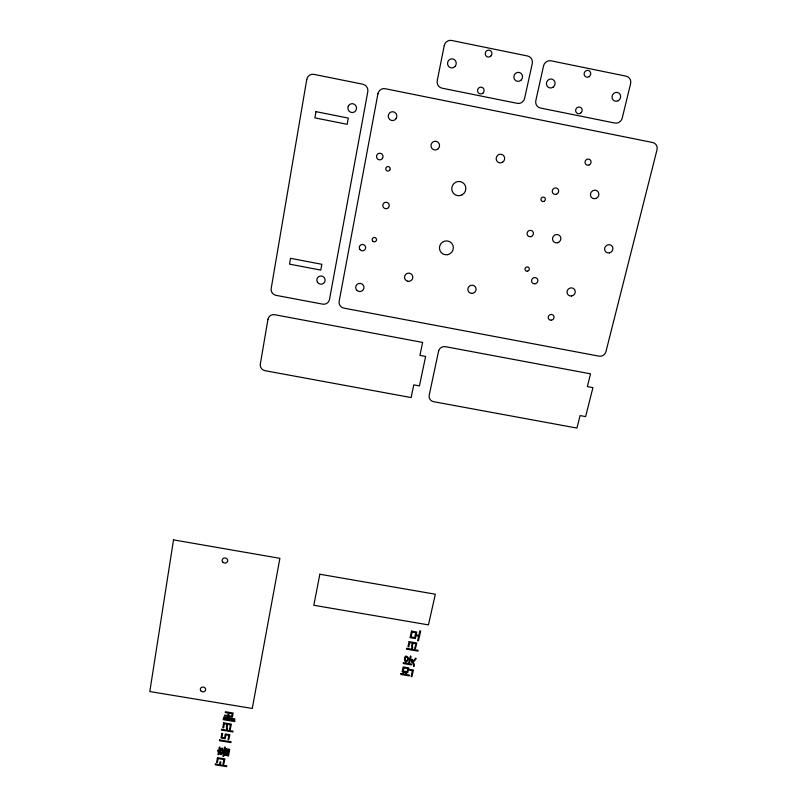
<?xml version="1.0" encoding="UTF-8"?>
<svg xmlns="http://www.w3.org/2000/svg" width="807" height="807" viewBox="0 0 807 807"><rect width="100%" height="100%" fill="white"/><g stroke="black" fill="none" stroke-linecap="round" stroke-linejoin="round"><path stroke-width="1.21" d="M413.547 666.33L414.395 666.027A6.385 5.74 -3.5 0 0 412.841 661.982A6.163 5.558 -3.6 0 0 415.877 658.734M220.614 754.474L220.967 754.535A1.009 0.888 6.4 0 0 221.451 754.444L222.793 751.942L223.63 752.074L222.883 756.31L223.6 756.421L225.254 747.191L224.528 747.07L223.771 751.317L222.934 751.176L222.53 748.371A1.009 0.888 6.4 0 0 222.107 748.139C219.595 748.2 219.242 752.437 220.17 754.212A1.009 0.888 6.4 0 0 220.654 754.484M416.019 658.774L415.383 658.149A5.851 5.266 -3.6 0 1 413.466 660.782L412.488 661.266A1.876 1.695 -3.7 0 1 411.56 661.347L411.378 662.144A1.846 1.664 -3.7 0 1 412.286 662.577L412.851 663.243A6.153 5.538 -3.4 0 1 413.507 666.32M220.402 752.457C222.903 757.884 222.631 741.704 220.402 752.457M407.928 658.492C404.781 666.441 403.984 652.681 407.928 658.492M408.715 658.451C403.742 669.669 402.764 649.514 408.715 658.451M173.515 539.873L149.809 691.559L252.278 708.455L279.888 558.333L173.515 539.873M306.751 79.49L271.192 288.513A5.962 5.81 29.6 0 0 276.055 295.352L322.629 304.128A5.921 5.81 19 0 0 329.488 299.508L367.79 91.746A6.416 6.194 85.9 0 0 362.857 84.221L313.963 74.385A6.456 6.204 77.6 0 0 306.751 79.49M267.954 319.3L260.308 364.118A5.841 5.619 18.7 0 0 265.11 370.706L411.126 397.569L413.779 384.868L419.428 385.907L425.622 356.432L419.922 355.373L422.626 342.41L274.733 314.72A5.911 5.73 23.9 0 0 267.954 319.3M290.51 258.321L289.501 264.141L320.783 270.093L321.832 264.293L290.51 258.321M315.951 111.648L314.871 117.872L347.181 124.298L348.301 118.084L315.951 111.648M217.658 750.318L217.527 751.085L218.566 751.256L217.971 754.616L218.687 754.727L220.008 747.242L219.292 747.121L218.697 750.49L217.658 750.318M215.398 764.047L215.257 764.814L226.626 766.65L226.767 765.883L220.311 764.844L220.836 761.929L220.049 761.808L219.534 764.723L215.398 764.047M219.655 739.958L219.514 740.735L230.953 742.591L231.095 741.825L219.655 739.958M221.542 729.306L221.4 730.083L232.87 731.959L233.011 731.182L227.15 730.224L227.503 728.237L226.727 728.116L226.374 730.093L221.542 729.306M223.378 718.876L223.236 719.673L234.736 721.559L234.887 720.762L223.378 718.876M223.932 717.13L223.791 717.917L234.706 719.703L234.857 718.916L228.785 717.927L229.027 716.566L232.396 717.12L233.122 713.025L225.395 711.754L225.264 712.531L228.32 713.035L227.867 715.577L224.81 715.083L224.669 715.849L228.23 716.434L227.988 717.796L223.932 717.13M217.456 757.682L216.609 762.474L217.406 762.605L218.122 758.58L223.953 759.528L223.014 764.017L223.761 764.189L224.881 758.883L217.456 757.682M221.854 733.422L221.037 738.012L225.234 738.698L225.91 734.884L228.895 735.369C228.29 737.003 227.534 742.622 229.037 738.657A56.672 49.651 9.1 0 0 229.279 737.568L229.834 734.723L225.284 733.977L224.608 737.8L221.965 737.366L222.641 733.543L221.854 733.422M223.68 722.87L222.823 727.702L223.63 727.833L224.346 723.788L226.848 724.202L226.323 727.147L227.09 727.268L227.614 724.323L230.449 724.787L229.834 727.985A19.761 17.381 7.4 0 1 229.491 729.316L230.237 729.488L231.367 724.131L223.68 722.87M229.117 713.166L228.663 715.708L231.74 716.212L232.194 713.67L229.117 713.166M225.819 748.725L224.659 755.17L226.938 755.534L227.957 749.864L228.825 750.006L227.766 755.897L228.492 756.018L229.692 749.36L227.413 748.987L226.394 754.666L225.526 754.525L226.545 748.846L225.819 748.725M377.928 93.783L339.162 301.334A5.901 5.8 11.4 0 0 343.893 308.133L598.905 356.139A5.901 5.558 -32.3 0 0 605.936 351.66L656.999 149.809A6.355 5.942 -54.4 0 0 652.651 142.506L385.181 88.709A6.395 6.184 -89.7 0 0 377.928 93.783M319.854 574.231L313.812 605.26L428.436 624.89L435.346 594.214L319.854 574.231M444.233 45.636L437.243 80.65A6.436 6.184 -79.4 0 0 442.044 88.175L517.237 103.346A6.416 6.123 -68.2 0 0 524.621 98.313L532.257 63.622A6.517 6.174 -70.6 0 0 527.596 56.006L451.638 40.471A6.537 6.234 -80.5 0 0 444.233 45.636M438.574 351.186L429.193 395.238A5.76 5.538 -11.4 0 0 433.672 401.715L576.944 428.073L580.082 415.585L585.63 416.604L592.933 387.622L587.345 386.583L590.542 373.833L445.454 346.677A5.831 5.649 -16.6 0 0 438.574 351.186M400.998 673.674L400.817 674.481L409.22 675.893L409.391 675.086L406.173 674.541L406.627 672.473L407.757 672.665L408.816 667.903L403.157 666.955L402.098 671.717L403.238 671.908L402.774 673.966L400.998 673.674M403.419 662.708L403.238 663.515L411.449 664.897L411.631 664.09L403.419 662.708M406.587 648.354L406.405 649.171L417.976 651.128L418.157 650.321L412.246 649.322L412.71 647.254L411.923 647.123L411.469 649.181L406.587 648.354M409.088 641.666L407.979 646.7L408.786 646.831L409.714 642.614L412.246 643.048L411.56 646.114L412.337 646.246L413.013 643.179L415.867 643.663L415.091 646.992A20.054 18.137 -2.7 0 1 414.667 648.374L415.423 648.556L416.836 642.977L409.088 641.666M411.52 631.135L410.067 637.671L415.323 638.569L415.958 635.724L418.662 636.188L417.663 640.667L418.47 640.798L420.659 631.003L419.852 630.872L418.843 635.351L416.14 634.897L416.775 632.032L411.52 631.135M403.772 667.893L403.076 671.051L407.142 671.737L407.838 668.579L403.772 667.893M412.145 632.113L411.066 636.995L414.687 637.611L415.766 632.728L412.145 632.113M404.004 672.029L403.55 674.097L405.407 674.41L405.86 672.342L404.004 672.029M543.545 65.922L535.828 100.582A6.416 6.103 -65.5 0 0 540.428 108.027L614.793 123.037A6.416 6.022 -58.9 0 0 622.237 118.044L630.59 83.706A6.506 6.083 -61.5 0 0 626.121 76.171L551.02 60.807A6.517 6.153 -68 0 0 543.545 65.922M409.774 669.407L409.593 670.213L412.427 670.698L411.126 676.538L411.913 676.669L413.406 670.022L409.774 669.407M412.609 659.44L412.427 660.257L410.309 659.904L409.442 663.072L408.685 662.88L410.45 655.93C412.609 656.363 408.302 660.56 412.609 659.44M447.754 254.639A7.011 6.89 -42.3 0 0 451.627 243.179A7.011 6.89 -42.3 0 0 439.805 245.732A7.011 6.89 -42.3 0 0 447.754 254.639M462.068 194.85A7.172 7.011 -61.6 0 0 462.603 182.493A7.172 7.011 -61.6 0 0 451.769 188.404A7.172 7.011 -61.6 0 0 462.068 194.85M589.16 164.961A3.147 2.986 -55.5 0 0 589.927 159.625A3.147 2.986 -55.5 0 0 585.045 161.844A3.147 2.986 -55.5 0 0 589.16 164.961M551.221 320.177A2.966 2.835 -33.6 0 0 553.622 315.688A2.966 2.835 -33.6 0 0 548.558 316.051A2.966 2.835 -33.6 0 0 551.221 320.177M201.316 691.246A2.693 2.391 8.4 0 0 205.654 689.874A2.693 2.391 8.4 0 0 202.012 687.171A2.693 2.391 8.4 0 0 201.316 691.246M223.035 562.328A2.784 2.552 10.6 0 0 227.635 561.168A2.784 2.552 10.6 0 0 224.114 558.041A2.784 2.552 10.6 0 0 223.035 562.328M571.538 295.977A4.196 3.995 -38 0 0 574.503 289.42A4.196 3.995 -38 0 0 567.392 290.429A4.196 3.995 -38 0 0 571.538 295.977M595.919 198.461A4.348 4.126 -51.3 0 0 597.513 191.168A4.348 4.126 -51.3 0 0 590.542 193.751A4.348 4.126 -51.3 0 0 595.919 198.461M531.026 236.602A3.248 3.127 -46.7 0 0 532.519 231.226A3.248 3.127 -46.7 0 0 527.173 232.789A3.248 3.127 -46.7 0 0 531.026 236.602M543.847 201.417A2.26 2.179 -52.4 0 0 544.634 197.614A2.26 2.179 -52.4 0 0 540.993 198.956A2.26 2.179 -52.4 0 0 543.847 201.417M527.385 271.213A2.209 2.128 -40.1 0 0 528.908 267.732A2.209 2.128 -40.1 0 0 525.165 268.267A2.209 2.128 -40.1 0 0 527.385 271.213M373.167 241.505A2.189 2.189 0 0 0 376.536 239.77A2.189 2.189 0 0 0 373.348 237.712A2.189 2.189 0 0 0 373.167 241.505M389.751 170.176A2.27 2.229 -86.4 0 0 388.238 166.565A2.27 2.229 -86.4 0 0 385.917 169.702A2.27 2.229 -86.4 0 0 389.751 170.176M388.46 207.611A3.238 3.218 -82.7 0 0 386.654 202.305A3.238 3.218 -82.7 0 0 382.992 206.542A3.238 3.218 -82.7 0 0 388.46 207.611M382.508 158.343A3.319 3.248 -90 0 0 379.926 153.229A3.319 3.248 -90 0 0 376.879 158.061A3.319 3.248 -90 0 0 382.508 158.343M359.801 249.343A3.188 3.178 26.3 0 0 365.309 249.091A3.188 3.178 26.3 0 0 362.313 244.45A3.188 3.178 26.3 0 0 359.801 249.343M535.031 283.771A3.198 3.077 -38.4 0 0 537.25 278.748A3.198 3.077 -38.4 0 0 531.823 279.515A3.198 3.077 -38.4 0 0 535.031 283.771M556.457 194.245A3.309 3.167 -53.1 0 0 557.617 188.687A3.309 3.167 -53.1 0 0 552.311 190.654A3.309 3.167 -53.1 0 0 556.457 194.245M557.687 242.695A4.267 4.085 -45.7 0 0 559.695 235.654A4.267 4.085 -45.7 0 0 552.674 237.692A4.267 4.085 -45.7 0 0 557.687 242.695M471.873 293.395A4.156 4.055 -32.1 0 0 475.595 287.272A4.156 4.055 -32.1 0 0 468.443 287.272A4.156 4.055 -32.1 0 0 471.873 293.395M407.757 281.26A4.156 4.106 -21.3 0 0 412.639 275.994A4.156 4.106 -21.3 0 0 405.628 274.471A4.156 4.106 -21.3 0 0 407.757 281.26M438.251 148.72A4.378 4.267 -74.8 0 0 436.436 141.396A4.378 4.267 -74.8 0 0 431.12 146.753A4.378 4.267 -74.8 0 0 438.251 148.72M502.61 162.207A4.378 4.227 -62.2 0 0 502.479 154.692A4.378 4.227 -62.2 0 0 496.164 158.757A4.378 4.227 -62.2 0 0 502.61 162.207M357.138 290.55A4.146 4.096 7.6 0 0 363.907 288.23A4.146 4.096 7.6 0 0 358.469 283.59A4.146 4.096 7.6 0 0 357.138 290.55M396.166 118.558A4.428 4.307 -87.4 0 0 392.777 111.729A4.428 4.307 -87.4 0 0 388.722 118.185A4.428 4.307 -87.4 0 0 396.166 118.558M317.524 282.309A4.166 4.096 24.8 0 0 324.696 281.976A4.166 4.096 24.8 0 0 320.742 275.984A4.166 4.096 24.8 0 0 317.524 282.309M348.261 106.252A4.449 4.317 83.4 0 0 352.639 112.536A4.449 4.317 83.4 0 0 355.705 105.525A4.449 4.317 83.4 0 0 348.261 106.252M609.426 252.873A4.277 4.045 -44.3 0 0 611.999 246.024A4.277 4.045 -44.3 0 0 604.887 247.547A4.277 4.045 -44.3 0 0 609.426 252.873M589.07 76.675A3.47 3.268 -64.6 0 0 589.08 70.723A3.47 3.268 -64.6 0 0 584.117 73.931A3.47 3.268 -64.6 0 0 589.07 76.675M580.536 113.212A3.42 3.238 -61.8 0 0 580.536 107.371A3.42 3.238 -61.8 0 0 575.623 110.529A3.42 3.238 -61.8 0 0 580.536 113.212M553.209 87.085A4.529 4.287 -66.5 0 0 552.624 79.358A4.529 4.287 -66.5 0 0 546.44 84.009A4.529 4.287 -66.5 0 0 553.209 87.085M618.172 100.734A4.529 4.247 -60.8 0 0 618.777 93.007A4.529 4.247 -60.8 0 0 612.029 96.699A4.529 4.247 -60.8 0 0 618.172 100.734M520.918 80.276A4.529 4.307 -70.2 0 0 519.748 72.6A4.529 4.307 -70.2 0 0 513.908 77.704A4.529 4.307 -70.2 0 0 520.918 80.276M455.128 66.356A4.549 4.348 -79.3 0 0 452.788 58.921A4.549 4.348 -79.3 0 0 447.744 64.853A4.549 4.348 -79.3 0 0 455.128 66.356M482.919 93.128A3.43 3.289 -73.3 0 0 481.971 87.317A3.43 3.289 -73.3 0 0 477.573 91.191A3.43 3.289 -73.3 0 0 482.919 93.128M490.868 56.046A3.48 3.309 -75.3 0 0 489.526 50.236A3.48 3.309 -75.3 0 0 485.34 54.473A3.48 3.309 -75.3 0 0 490.868 56.046"/></g></svg>
